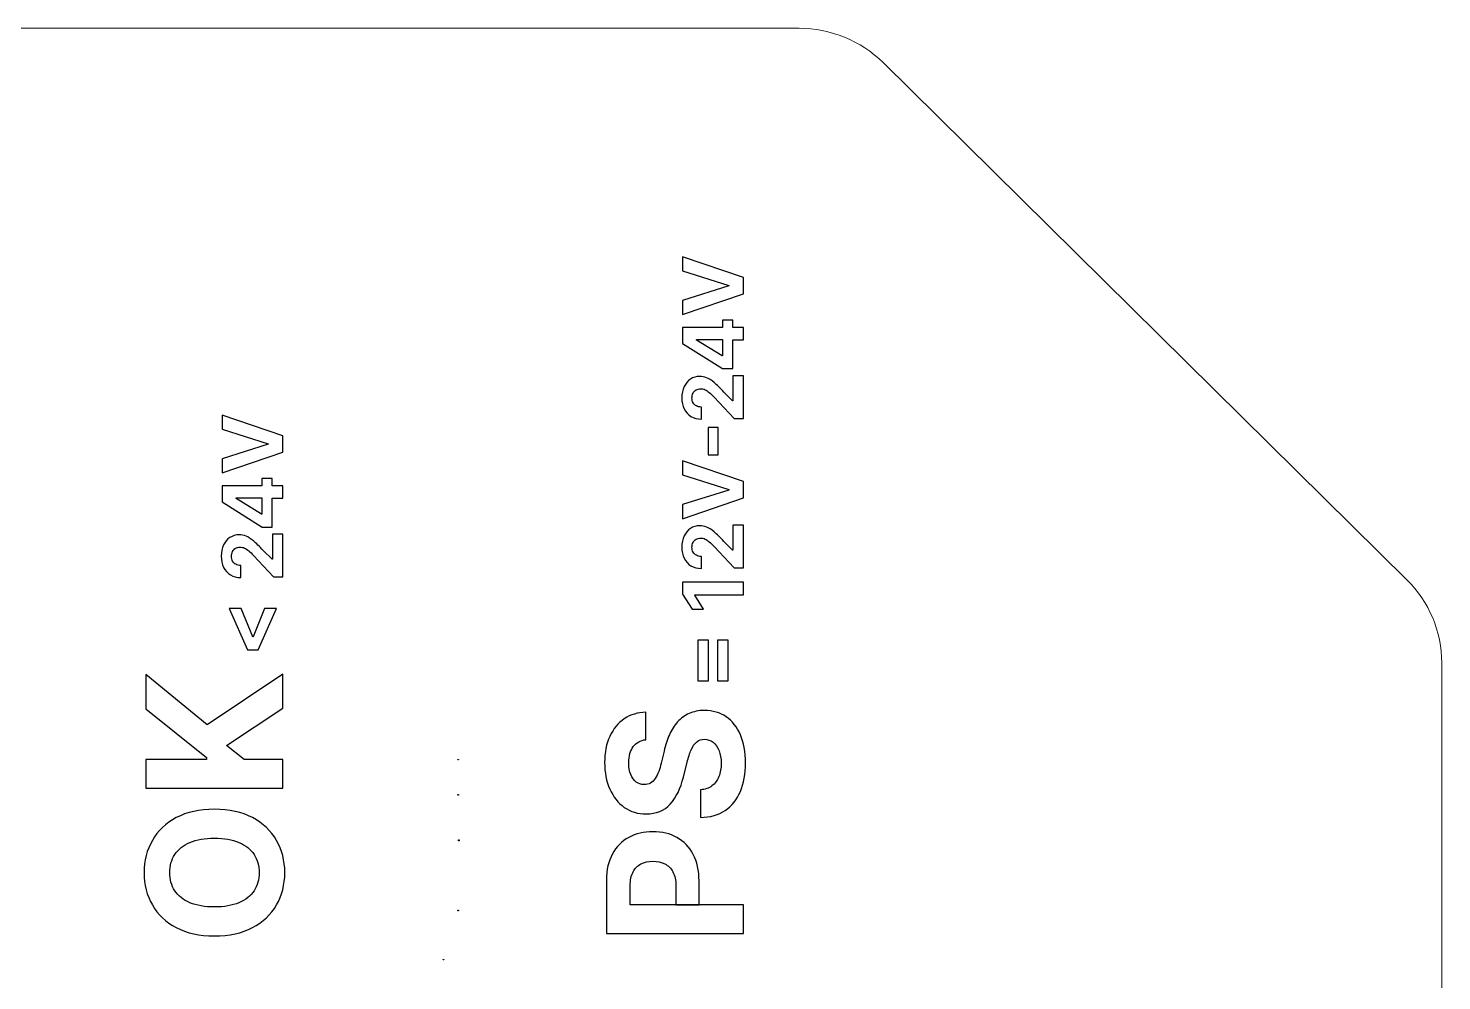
# Model space of a CAD drawing. Header units: millimetres. Extents: x -62 to 62, y -18 to 18.
# Drawn here: x 37.64 to 61.75, y 2.25 to 18.5 of the extents above; entities that cross this region are included whole.
import ezdxf
from ezdxf.lldxf.tags import DXFTag

# ---------------------------------------------------------------- set-up
doc = ezdxf.new("R2010")
doc.units = ezdxf.units.MM
doc.header["$MEASUREMENT"] = 0
doc.header["$XCLIPFRAME"] = 0
doc.layers.add('Layer 1', color=7, linetype='Continuous')
tags = doc.linetypes.add('New Line36', pattern=[0.2, 0.1, -0.1]).pattern_tags.tags
tags[6:7] = [DXFTag(74, 4), DXFTag(75, 0), DXFTag(340, '0'), DXFTag(46, 1.0), DXFTag(50, 0.0), DXFTag(44, 0.0), DXFTag(45, 0.0)]
tags[4:5] = [DXFTag(74, 4), DXFTag(75, 0), DXFTag(340, '0'), DXFTag(46, 1.0), DXFTag(50, 0.0), DXFTag(44, 0.0), DXFTag(45, 0.0)]
tags = doc.linetypes.add('New Line37', pattern=[0.2, 0.1, -0.1]).pattern_tags.tags
tags[6:7] = [DXFTag(74, 4), DXFTag(75, 0), DXFTag(340, '0'), DXFTag(46, 1.0), DXFTag(50, 0.0), DXFTag(44, 0.0), DXFTag(45, 0.0)]
tags[4:5] = [DXFTag(74, 4), DXFTag(75, 0), DXFTag(340, '0'), DXFTag(46, 1.0), DXFTag(50, 0.0), DXFTag(44, 0.0), DXFTag(45, 0.0)]
tags = doc.linetypes.add('New Line38', pattern=[0.2, 0.1, -0.1]).pattern_tags.tags
tags[6:7] = [DXFTag(74, 4), DXFTag(75, 0), DXFTag(340, '0'), DXFTag(46, 1.0), DXFTag(50, 0.0), DXFTag(44, 0.0), DXFTag(45, 0.0)]
tags[4:5] = [DXFTag(74, 4), DXFTag(75, 0), DXFTag(340, '0'), DXFTag(46, 1.0), DXFTag(50, 0.0), DXFTag(44, 0.0), DXFTag(45, 0.0)]
tags = doc.linetypes.add('New Line39', pattern=[0.2, 0.1, -0.1]).pattern_tags.tags
tags[6:7] = [DXFTag(74, 4), DXFTag(75, 0), DXFTag(340, '0'), DXFTag(46, 1.0), DXFTag(50, 0.0), DXFTag(44, 0.0), DXFTag(45, 0.0)]
tags[4:5] = [DXFTag(74, 4), DXFTag(75, 0), DXFTag(340, '0'), DXFTag(46, 1.0), DXFTag(50, 0.0), DXFTag(44, 0.0), DXFTag(45, 0.0)]
tags = doc.linetypes.add('New Line40', pattern=[0.2, 0.1, -0.1]).pattern_tags.tags
tags[6:7] = [DXFTag(74, 4), DXFTag(75, 0), DXFTag(340, '0'), DXFTag(46, 1.0), DXFTag(50, 0.0), DXFTag(44, 0.0), DXFTag(45, 0.0)]
tags[4:5] = [DXFTag(74, 4), DXFTag(75, 0), DXFTag(340, '0'), DXFTag(46, 1.0), DXFTag(50, 0.0), DXFTag(44, 0.0), DXFTag(45, 0.0)]
picture_1 = doc.add_image_def('image4.png', size_in_pixel=(57, 54))
picture_2 = doc.add_image_def('image23.png', size_in_pixel=(56, 33))
picture_3 = doc.add_image_def('image24.png', size_in_pixel=(57, 52))
picture_4 = doc.add_image_def('image25.png', size_in_pixel=(56, 82))
picture_5 = doc.add_image_def('image26.png', size_in_pixel=(74, 55))

msp = doc.modelspace()

# ---------------------------------------------------------------- linework, layer by layer
at = {"layer": 'Layer 1', "color": 1, "linetype": 'New Line40', "lineweight": 5}
msp.add_open_spline([(50.7865, 18.4998), (50.7865, 18.4998), (-50.7902, 18.4998), (-50.7902, 18.4998)], degree=3, dxfattribs=at)
at = {"layer": 'Layer 1', "color": 1, "linetype": 'New Line39', "lineweight": 5}
msp.add_open_spline([(52.2185, 17.9142), (51.8399, 18.2882), (51.3222, 18.4998), (50.7865, 18.4998)], degree=3, dxfattribs=at)
at = {"layer": 'Layer 1', "color": 1, "linetype": 'New Line38', "lineweight": 5}
msp.add_open_spline([(61.157, 9.0876), (61.157, 9.0876), (52.2185, 17.9142), (52.2185, 17.9142)], degree=3, dxfattribs=at)
at = {"layer": 'Layer 1'}
for points, knots in [([(48.7996, 13.8555), (48.7996, 13.8555), (49.5892, 14.1035), (49.5892, 14.1035), (49.5892, 14.1035), (49.5892, 14.1035), (49.5892, 14.113), (49.5892, 14.113), (49.5892, 14.113), (49.5892, 14.113), (48.7996, 14.3616), (48.7996, 14.3616), (48.7996, 14.3616), (48.7996, 14.3616), (48.7996, 14.602), (48.7996, 14.602), (48.7996, 14.602), (48.7996, 14.602), (49.8387, 14.2483), (49.8387, 14.2483), (49.8387, 14.2483), (49.8387, 14.2483), (49.8387, 13.9687), (49.8387, 13.9687), (49.8387, 13.9687), (49.8387, 13.9687), (48.7996, 13.6144), (48.7996, 13.6144), (48.7996, 13.6144), (48.7996, 13.6144), (48.7996, 13.8555), (48.7996, 13.8555)], [0, 0, 0, 0, 0.1111111, 0.1111111, 0.1111111, 0.1111111, 0.2222222, 0.2222222, 0.2222222, 0.2222222, 0.3333333, 0.3333333, 0.3333333, 0.3333333, 0.4444444, 0.4444444, 0.4444444, 0.4444444, 0.5555556, 0.5555556, 0.5555556, 0.5555556, 0.6666667, 0.6666667, 0.6666667, 0.6666667, 0.7777778, 0.7777778, 0.7777778, 0.7777778, 1, 1, 1, 1]), ([(49.656, 12.6922), (49.656, 12.6922), (49.4831, 12.6922), (49.4831, 12.6922), (49.4831, 12.6922), (49.4831, 12.6922), (48.7996, 13.1206), (48.7996, 13.1206), (48.7996, 13.1206), (48.7996, 13.1206), (48.7996, 13.1887), (48.7996, 13.1887), (48.7996, 13.1887), (48.7996, 13.1887), (48.7996, 13.2679), (48.7996, 13.2679), (48.7996, 13.2679), (48.7996, 13.2679), (48.7996, 13.3922), (48.7996, 13.3922), (48.7996, 13.3922), (48.7996, 13.3922), (49.4798, 13.3922), (49.4798, 13.3922), (49.4798, 13.3922), (49.4798, 13.3922), (49.4798, 13.5195), (49.4798, 13.5195), (49.4798, 13.5195), (49.4798, 13.5195), (49.656, 13.5195), (49.656, 13.5195), (49.656, 13.5195), (49.656, 13.5195), (49.656, 13.3922), (49.656, 13.3922), (49.656, 13.3922), (49.656, 13.3922), (49.8387, 13.3922), (49.8387, 13.3922), (49.8387, 13.3922), (49.8387, 13.3922), (49.8387, 13.1847), (49.8387, 13.1847), (49.8387, 13.1847), (49.8387, 13.1847), (49.656, 13.1847), (49.656, 13.1847), (49.656, 13.1847), (49.656, 13.1847), (49.656, 12.6922), (49.656, 12.6922)], [0, 0, 0, 0, 0.0714286, 0.0714286, 0.0714286, 0.0714286, 0.1428571, 0.1428571, 0.1428571, 0.1428571, 0.2142857, 0.2142857, 0.2142857, 0.2142857, 0.2857143, 0.2857143, 0.2857143, 0.2857143, 0.3571429, 0.3571429, 0.3571429, 0.3571429, 0.4285714, 0.4285714, 0.4285714, 0.4285714, 0.5, 0.5, 0.5, 0.5, 0.5714286, 0.5714286, 0.5714286, 0.5714286, 0.6428571, 0.6428571, 0.6428571, 0.6428571, 0.7142857, 0.7142857, 0.7142857, 0.7142857, 0.7857143, 0.7857143, 0.7857143, 0.7857143, 0.8571429, 0.8571429, 0.8571429, 0.8571429, 1, 1, 1, 1]), ([(49.0391, 13.1887), (49.0391, 13.1887), (49.0391, 13.1807), (49.0391, 13.1807), (49.0391, 13.1807), (49.0391, 13.1807), (49.472, 12.9107), (49.472, 12.9107), (49.472, 12.9107), (49.472, 12.9107), (49.4798, 12.9107), (49.4798, 12.9107), (49.4798, 12.9107), (49.4798, 12.9107), (49.4798, 13.1887), (49.4798, 13.1887), (49.4798, 13.1887), (49.4798, 13.1887), (49.0391, 13.1887), (49.0391, 13.1887)], [0, 0, 0, 0, 0.1666667, 0.1666667, 0.1666667, 0.1666667, 0.3333333, 0.3333333, 0.3333333, 0.3333333, 0.5, 0.5, 0.5, 0.5, 0.6666667, 0.6666667, 0.6666667, 0.6666667, 1, 1, 1, 1]), ([(49.8387, 11.8409), (49.8387, 11.8409), (49.6801, 11.8409), (49.6801, 11.8409), (49.6801, 11.8409), (49.6801, 11.8409), (49.3381, 12.2061), (49.3381, 12.2061), (49.3381, 12.2061), (49.3073, 12.2372), (49.2802, 12.2633), (49.2556, 12.2844), (49.2556, 12.2844), (49.2313, 12.3057), (49.2077, 12.3219), (49.1841, 12.3329), (49.1841, 12.3329), (49.1606, 12.344), (49.1348, 12.3495), (49.1077, 12.3495), (49.1077, 12.3495), (49.0771, 12.3495), (49.051, 12.3427), (49.0292, 12.3289), (49.0292, 12.3289), (49.0066, 12.3152), (48.9895, 12.2965), (48.9777, 12.2728), (48.9777, 12.2728), (48.9656, 12.2491), (48.9595, 12.2221), (48.9595, 12.1921), (48.9595, 12.1921), (48.9595, 12.1608), (48.966, 12.1333), (48.9788, 12.11), (48.9788, 12.11), (48.9916, 12.0865), (49.0103, 12.0685), (49.0342, 12.0559), (49.0342, 12.0559), (49.058, 12.0431), (49.0867, 12.0368), (49.1199, 12.0368), (49.1199, 12.0368), (49.1199, 12.0368), (49.1199, 11.8308), (49.1199, 11.8308), (49.1199, 11.8308), (49.0517, 11.8308), (48.9927, 11.846), (48.9428, 11.8764), (48.9428, 11.8764), (48.8927, 11.9068), (48.8538, 11.9495), (48.8267, 12.0043), (48.8267, 12.0043), (48.7992, 12.0589), (48.7857, 12.1221), (48.7857, 12.1936), (48.7857, 12.1936), (48.7857, 12.2672), (48.7989, 12.3311), (48.8252, 12.3856), (48.8252, 12.3856), (48.851, 12.4404), (48.8874, 12.483), (48.9335, 12.5134), (48.9335, 12.5134), (48.9799, 12.5438), (49.0331, 12.559), (49.0931, 12.559), (49.0931, 12.559), (49.132, 12.559), (49.171, 12.5512), (49.2092, 12.5359), (49.2092, 12.5359), (49.2474, 12.5208), (49.2899, 12.494), (49.3364, 12.4552), (49.3364, 12.4552), (49.3828, 12.4166), (49.4384, 12.3619), (49.5034, 12.2913), (49.5034, 12.2913), (49.5034, 12.2913), (49.6519, 12.1415), (49.6519, 12.1415), (49.6519, 12.1415), (49.6519, 12.1415), (49.6591, 12.1415), (49.6591, 12.1415), (49.6591, 12.1415), (49.6591, 12.1415), (49.6591, 12.5724), (49.6591, 12.5724), (49.6591, 12.5724), (49.6591, 12.5724), (49.8387, 12.5724), (49.8387, 12.5724), (49.8387, 12.5724), (49.8387, 12.5724), (49.8387, 11.8409), (49.8387, 11.8409)], [0, 0, 0, 0, 0.037037, 0.037037, 0.037037, 0.037037, 0.0740741, 0.0740741, 0.0740741, 0.0740741, 0.1111111, 0.1111111, 0.1111111, 0.1111111, 0.1481481, 0.1481481, 0.1481481, 0.1481481, 0.1851852, 0.1851852, 0.1851852, 0.1851852, 0.2222222, 0.2222222, 0.2222222, 0.2222222, 0.2592593, 0.2592593, 0.2592593, 0.2592593, 0.2962963, 0.2962963, 0.2962963, 0.2962963, 0.3333333, 0.3333333, 0.3333333, 0.3333333, 0.3703704, 0.3703704, 0.3703704, 0.3703704, 0.4074074, 0.4074074, 0.4074074, 0.4074074, 0.4444444, 0.4444444, 0.4444444, 0.4444444, 0.4814815, 0.4814815, 0.4814815, 0.4814815, 0.5185185, 0.5185185, 0.5185185, 0.5185185, 0.5555556, 0.5555556, 0.5555556, 0.5555556, 0.5925926, 0.5925926, 0.5925926, 0.5925926, 0.6296296, 0.6296296, 0.6296296, 0.6296296, 0.6666667, 0.6666667, 0.6666667, 0.6666667, 0.7037037, 0.7037037, 0.7037037, 0.7037037, 0.7407407, 0.7407407, 0.7407407, 0.7407407, 0.7777778, 0.7777778, 0.7777778, 0.7777778, 0.8148148, 0.8148148, 0.8148148, 0.8148148, 0.8518519, 0.8518519, 0.8518519, 0.8518519, 0.8888889, 0.8888889, 0.8888889, 0.8888889, 0.9259259, 0.9259259, 0.9259259, 0.9259259, 1, 1, 1, 1]), ([(40.9432, 11.1535), (40.9432, 11.1535), (41.7326, 11.4015), (41.7326, 11.4015), (41.7326, 11.4015), (41.7326, 11.4015), (41.7326, 11.4111), (41.7326, 11.4111), (41.7326, 11.4111), (41.7326, 11.4111), (40.9432, 11.6596), (40.9432, 11.6596), (40.9432, 11.6596), (40.9432, 11.6596), (40.9432, 11.9001), (40.9432, 11.9001), (40.9432, 11.9001), (40.9432, 11.9001), (41.9823, 11.5463), (41.9823, 11.5463), (41.9823, 11.5463), (41.9823, 11.5463), (41.9823, 11.2667), (41.9823, 11.2667), (41.9823, 11.2667), (41.9823, 11.2667), (40.9432, 10.9124), (40.9432, 10.9124), (40.9432, 10.9124), (40.9432, 10.9124), (40.9432, 11.1535), (40.9432, 11.1535)], [0, 0, 0, 0, 0.1111111, 0.1111111, 0.1111111, 0.1111111, 0.2222222, 0.2222222, 0.2222222, 0.2222222, 0.3333333, 0.3333333, 0.3333333, 0.3333333, 0.4444444, 0.4444444, 0.4444444, 0.4444444, 0.5555556, 0.5555556, 0.5555556, 0.5555556, 0.6666667, 0.6666667, 0.6666667, 0.6666667, 0.7777778, 0.7777778, 0.7777778, 0.7777778, 1, 1, 1, 1]), ([(49.2335, 11.6899), (49.2335, 11.6899), (49.4049, 11.6899), (49.4049, 11.6899), (49.4049, 11.6899), (49.4049, 11.6899), (49.4049, 11.2219), (49.4049, 11.2219), (49.4049, 11.2219), (49.4049, 11.2219), (49.2335, 11.2219), (49.2335, 11.2219), (49.2335, 11.2219), (49.2335, 11.2219), (49.2335, 11.6899), (49.2335, 11.6899)], [0, 0, 0, 0, 0.2, 0.2, 0.2, 0.2, 0.4, 0.4, 0.4, 0.4, 0.6, 0.6, 0.6, 0.6, 1, 1, 1, 1]), ([(48.7996, 10.3731), (48.7996, 10.3731), (49.5892, 10.6212), (49.5892, 10.6212), (49.5892, 10.6212), (49.5892, 10.6212), (49.5892, 10.6307), (49.5892, 10.6307), (49.5892, 10.6307), (49.5892, 10.6307), (48.7996, 10.8792), (48.7996, 10.8792), (48.7996, 10.8792), (48.7996, 10.8792), (48.7996, 11.1197), (48.7996, 11.1197), (48.7996, 11.1197), (48.7996, 11.1197), (49.8387, 10.766), (49.8387, 10.766), (49.8387, 10.766), (49.8387, 10.766), (49.8387, 10.4864), (49.8387, 10.4864), (49.8387, 10.4864), (49.8387, 10.4864), (48.7996, 10.1321), (48.7996, 10.1321), (48.7996, 10.1321), (48.7996, 10.1321), (48.7996, 10.3731), (48.7996, 10.3731)], [0, 0, 0, 0, 0.1111111, 0.1111111, 0.1111111, 0.1111111, 0.2222222, 0.2222222, 0.2222222, 0.2222222, 0.3333333, 0.3333333, 0.3333333, 0.3333333, 0.4444444, 0.4444444, 0.4444444, 0.4444444, 0.5555556, 0.5555556, 0.5555556, 0.5555556, 0.6666667, 0.6666667, 0.6666667, 0.6666667, 0.7777778, 0.7777778, 0.7777778, 0.7777778, 1, 1, 1, 1]), ([(41.7994, 9.9901), (41.7994, 9.9901), (41.6267, 9.9901), (41.6267, 9.9901), (41.6267, 9.9901), (41.6267, 9.9901), (40.9432, 10.4185), (40.9432, 10.4185), (40.9432, 10.4185), (40.9432, 10.4185), (40.9432, 10.4867), (40.9432, 10.4867), (40.9432, 10.4867), (40.9432, 10.4867), (40.9432, 10.5659), (40.9432, 10.5659), (40.9432, 10.5659), (40.9432, 10.5659), (40.9432, 10.6901), (40.9432, 10.6901), (40.9432, 10.6901), (40.9432, 10.6901), (41.6234, 10.6901), (41.6234, 10.6901), (41.6234, 10.6901), (41.6234, 10.6901), (41.6234, 10.8175), (41.6234, 10.8175), (41.6234, 10.8175), (41.6234, 10.8175), (41.7994, 10.8175), (41.7994, 10.8175), (41.7994, 10.8175), (41.7994, 10.8175), (41.7994, 10.6901), (41.7994, 10.6901), (41.7994, 10.6901), (41.7994, 10.6901), (41.9823, 10.6901), (41.9823, 10.6901), (41.9823, 10.6901), (41.9823, 10.6901), (41.9823, 10.4827), (41.9823, 10.4827), (41.9823, 10.4827), (41.9823, 10.4827), (41.7994, 10.4827), (41.7994, 10.4827), (41.7994, 10.4827), (41.7994, 10.4827), (41.7994, 9.9901), (41.7994, 9.9901)], [0, 0, 0, 0, 0.0714286, 0.0714286, 0.0714286, 0.0714286, 0.1428571, 0.1428571, 0.1428571, 0.1428571, 0.2142857, 0.2142857, 0.2142857, 0.2142857, 0.2857143, 0.2857143, 0.2857143, 0.2857143, 0.3571429, 0.3571429, 0.3571429, 0.3571429, 0.4285714, 0.4285714, 0.4285714, 0.4285714, 0.5, 0.5, 0.5, 0.5, 0.5714286, 0.5714286, 0.5714286, 0.5714286, 0.6428571, 0.6428571, 0.6428571, 0.6428571, 0.7142857, 0.7142857, 0.7142857, 0.7142857, 0.7857143, 0.7857143, 0.7857143, 0.7857143, 0.8571429, 0.8571429, 0.8571429, 0.8571429, 1, 1, 1, 1]), ([(41.1827, 10.4867), (41.1827, 10.4867), (41.1827, 10.4787), (41.1827, 10.4787), (41.1827, 10.4787), (41.1827, 10.4787), (41.6156, 10.2087), (41.6156, 10.2087), (41.6156, 10.2087), (41.6156, 10.2087), (41.6234, 10.2087), (41.6234, 10.2087), (41.6234, 10.2087), (41.6234, 10.2087), (41.6234, 10.4867), (41.6234, 10.4867), (41.6234, 10.4867), (41.6234, 10.4867), (41.1827, 10.4867), (41.1827, 10.4867)], [0, 0, 0, 0, 0.1666667, 0.1666667, 0.1666667, 0.1666667, 0.3333333, 0.3333333, 0.3333333, 0.3333333, 0.5, 0.5, 0.5, 0.5, 0.6666667, 0.6666667, 0.6666667, 0.6666667, 1, 1, 1, 1]), ([(49.8387, 9.2928), (49.8387, 9.2928), (49.6801, 9.2928), (49.6801, 9.2928), (49.6801, 9.2928), (49.6801, 9.2928), (49.3381, 9.6581), (49.3381, 9.6581), (49.3381, 9.6581), (49.3073, 9.6892), (49.2802, 9.7153), (49.2556, 9.7364), (49.2556, 9.7364), (49.2313, 9.7577), (49.2077, 9.7739), (49.1841, 9.7849), (49.1841, 9.7849), (49.1606, 9.796), (49.1348, 9.8015), (49.1077, 9.8015), (49.1077, 9.8015), (49.0771, 9.8015), (49.051, 9.7947), (49.0292, 9.7809), (49.0292, 9.7809), (49.0066, 9.7672), (48.9895, 9.7485), (48.9777, 9.7248), (48.9777, 9.7248), (48.9656, 9.7011), (48.9595, 9.6743), (48.9595, 9.6441), (48.9595, 9.6441), (48.9595, 9.6127), (48.966, 9.5853), (48.9788, 9.562), (48.9788, 9.562), (48.9916, 9.5385), (49.0103, 9.5205), (49.0342, 9.5079), (49.0342, 9.5079), (49.058, 9.4952), (49.0867, 9.4888), (49.1199, 9.4888), (49.1199, 9.4888), (49.1199, 9.4888), (49.1199, 9.2828), (49.1199, 9.2828), (49.1199, 9.2828), (49.0517, 9.2828), (48.9927, 9.298), (48.9428, 9.3284), (48.9428, 9.3284), (48.8927, 9.3588), (48.8538, 9.4015), (48.8267, 9.4563), (48.8267, 9.4563), (48.7992, 9.5111), (48.7857, 9.5741), (48.7857, 9.6456), (48.7857, 9.6456), (48.7857, 9.7191), (48.7989, 9.7831), (48.8252, 9.8376), (48.8252, 9.8376), (48.851, 9.8924), (48.8874, 9.9349), (48.9335, 9.9653), (48.9335, 9.9653), (48.9799, 9.9957), (49.0331, 10.0109), (49.0931, 10.0109), (49.0931, 10.0109), (49.132, 10.0109), (49.171, 10.0032), (49.2092, 9.9879), (49.2092, 9.9879), (49.2474, 9.9729), (49.2899, 9.946), (49.3364, 9.9072), (49.3364, 9.9072), (49.3828, 9.8684), (49.4384, 9.8139), (49.5034, 9.7433), (49.5034, 9.7433), (49.5034, 9.7433), (49.6519, 9.5936), (49.6519, 9.5936), (49.6519, 9.5936), (49.6519, 9.5936), (49.6591, 9.5936), (49.6591, 9.5936), (49.6591, 9.5936), (49.6591, 9.5936), (49.6591, 10.0245), (49.6591, 10.0245), (49.6591, 10.0245), (49.6591, 10.0245), (49.8387, 10.0245), (49.8387, 10.0245), (49.8387, 10.0245), (49.8387, 10.0245), (49.8387, 9.2928), (49.8387, 9.2928)], [0, 0, 0, 0, 0.037037, 0.037037, 0.037037, 0.037037, 0.0740741, 0.0740741, 0.0740741, 0.0740741, 0.1111111, 0.1111111, 0.1111111, 0.1111111, 0.1481481, 0.1481481, 0.1481481, 0.1481481, 0.1851852, 0.1851852, 0.1851852, 0.1851852, 0.2222222, 0.2222222, 0.2222222, 0.2222222, 0.2592593, 0.2592593, 0.2592593, 0.2592593, 0.2962963, 0.2962963, 0.2962963, 0.2962963, 0.3333333, 0.3333333, 0.3333333, 0.3333333, 0.3703704, 0.3703704, 0.3703704, 0.3703704, 0.4074074, 0.4074074, 0.4074074, 0.4074074, 0.4444444, 0.4444444, 0.4444444, 0.4444444, 0.4814815, 0.4814815, 0.4814815, 0.4814815, 0.5185185, 0.5185185, 0.5185185, 0.5185185, 0.5555556, 0.5555556, 0.5555556, 0.5555556, 0.5925926, 0.5925926, 0.5925926, 0.5925926, 0.6296296, 0.6296296, 0.6296296, 0.6296296, 0.6666667, 0.6666667, 0.6666667, 0.6666667, 0.7037037, 0.7037037, 0.7037037, 0.7037037, 0.7407407, 0.7407407, 0.7407407, 0.7407407, 0.7777778, 0.7777778, 0.7777778, 0.7777778, 0.8148148, 0.8148148, 0.8148148, 0.8148148, 0.8518519, 0.8518519, 0.8518519, 0.8518519, 0.8888889, 0.8888889, 0.8888889, 0.8888889, 0.9259259, 0.9259259, 0.9259259, 0.9259259, 1, 1, 1, 1]), ([(41.9823, 9.1389), (41.9823, 9.1389), (41.8237, 9.1389), (41.8237, 9.1389), (41.8237, 9.1389), (41.8237, 9.1389), (41.4816, 9.5041), (41.4816, 9.5041), (41.4816, 9.5041), (41.4509, 9.5352), (41.4238, 9.5613), (41.3991, 9.5824), (41.3991, 9.5824), (41.3748, 9.6037), (41.3513, 9.6199), (41.3277, 9.6309), (41.3277, 9.6309), (41.3041, 9.642), (41.2784, 9.6475), (41.2513, 9.6475), (41.2513, 9.6475), (41.2205, 9.6475), (41.1945, 9.6407), (41.1728, 9.6269), (41.1728, 9.6269), (41.1502, 9.6132), (41.1331, 9.5945), (41.1213, 9.5708), (41.1213, 9.5708), (41.1092, 9.5471), (41.1031, 9.5201), (41.1031, 9.4901), (41.1031, 9.4901), (41.1031, 9.4588), (41.1095, 9.4313), (41.1224, 9.408), (41.1224, 9.408), (41.1352, 9.3845), (41.1539, 9.3665), (41.1778, 9.3539), (41.1778, 9.3539), (41.2016, 9.3412), (41.2303, 9.3348), (41.2635, 9.3348), (41.2635, 9.3348), (41.2635, 9.3348), (41.2635, 9.1288), (41.2635, 9.1288), (41.2635, 9.1288), (41.1953, 9.1288), (41.1363, 9.144), (41.0864, 9.1744), (41.0864, 9.1744), (41.0363, 9.2048), (40.9974, 9.2475), (40.9703, 9.3023), (40.9703, 9.3023), (40.9428, 9.3571), (40.9291, 9.4201), (40.9291, 9.4916), (40.9291, 9.4916), (40.9291, 9.5652), (40.9424, 9.6292), (40.9688, 9.6836), (40.9688, 9.6836), (40.9946, 9.7384), (41.0309, 9.7809), (41.0771, 9.8113), (41.0771, 9.8113), (41.1235, 9.8417), (41.1767, 9.8569), (41.2366, 9.8569), (41.2366, 9.8569), (41.2756, 9.8569), (41.3145, 9.8493), (41.3527, 9.8339), (41.3527, 9.8339), (41.3909, 9.8188), (41.4334, 9.792), (41.4798, 9.7532), (41.4798, 9.7532), (41.5262, 9.7145), (41.582, 9.6599), (41.6469, 9.5893), (41.6469, 9.5893), (41.6469, 9.5893), (41.7955, 9.4395), (41.7955, 9.4395), (41.7955, 9.4395), (41.7955, 9.4395), (41.8027, 9.4395), (41.8027, 9.4395), (41.8027, 9.4395), (41.8027, 9.4395), (41.8027, 9.8705), (41.8027, 9.8705), (41.8027, 9.8705), (41.8027, 9.8705), (41.9823, 9.8705), (41.9823, 9.8705), (41.9823, 9.8705), (41.9823, 9.8705), (41.9823, 9.1389), (41.9823, 9.1389)], [0, 0, 0, 0, 0.037037, 0.037037, 0.037037, 0.037037, 0.0740741, 0.0740741, 0.0740741, 0.0740741, 0.1111111, 0.1111111, 0.1111111, 0.1111111, 0.1481481, 0.1481481, 0.1481481, 0.1481481, 0.1851852, 0.1851852, 0.1851852, 0.1851852, 0.2222222, 0.2222222, 0.2222222, 0.2222222, 0.2592593, 0.2592593, 0.2592593, 0.2592593, 0.2962963, 0.2962963, 0.2962963, 0.2962963, 0.3333333, 0.3333333, 0.3333333, 0.3333333, 0.3703704, 0.3703704, 0.3703704, 0.3703704, 0.4074074, 0.4074074, 0.4074074, 0.4074074, 0.4444444, 0.4444444, 0.4444444, 0.4444444, 0.4814815, 0.4814815, 0.4814815, 0.4814815, 0.5185185, 0.5185185, 0.5185185, 0.5185185, 0.5555556, 0.5555556, 0.5555556, 0.5555556, 0.5925926, 0.5925926, 0.5925926, 0.5925926, 0.6296296, 0.6296296, 0.6296296, 0.6296296, 0.6666667, 0.6666667, 0.6666667, 0.6666667, 0.7037037, 0.7037037, 0.7037037, 0.7037037, 0.7407407, 0.7407407, 0.7407407, 0.7407407, 0.7777778, 0.7777778, 0.7777778, 0.7777778, 0.8148148, 0.8148148, 0.8148148, 0.8148148, 0.8518519, 0.8518519, 0.8518519, 0.8518519, 0.8888889, 0.8888889, 0.8888889, 0.8888889, 0.9259259, 0.9259259, 0.9259259, 0.9259259, 1, 1, 1, 1]), ([(48.7996, 9.0489), (48.7996, 9.0489), (49.8387, 9.0489), (49.8387, 9.0489), (49.8387, 9.0489), (49.8387, 9.0489), (49.8387, 8.832), (49.8387, 8.832), (49.8387, 8.832), (49.8387, 8.832), (49.0081, 8.832), (49.0081, 8.832), (49.0081, 8.832), (49.0081, 8.832), (49.0081, 8.826), (49.0081, 8.826), (49.0081, 8.826), (49.0081, 8.826), (49.1574, 8.5909), (49.1574, 8.5909), (49.1574, 8.5909), (49.1574, 8.5909), (48.9623, 8.5909), (48.9623, 8.5909), (48.9623, 8.5909), (48.9623, 8.5909), (48.7996, 8.8451), (48.7996, 8.8451), (48.7996, 8.8451), (48.7996, 8.8451), (48.7996, 9.0489), (48.7996, 9.0489)], [0, 0, 0, 0, 0.1111111, 0.1111111, 0.1111111, 0.1111111, 0.2222222, 0.2222222, 0.2222222, 0.2222222, 0.3333333, 0.3333333, 0.3333333, 0.3333333, 0.4444444, 0.4444444, 0.4444444, 0.4444444, 0.5555556, 0.5555556, 0.5555556, 0.5555556, 0.6666667, 0.6666667, 0.6666667, 0.6666667, 0.7777778, 0.7777778, 0.7777778, 0.7777778, 1, 1, 1, 1]), ([(41.5588, 7.8968), (41.5588, 7.8968), (41.3802, 7.8968), (41.3802, 7.8968), (41.3802, 7.8968), (41.3802, 7.8968), (41.0656, 8.6023), (41.0656, 8.6023), (41.0656, 8.6023), (41.0656, 8.6023), (41.2709, 8.6023), (41.2709, 8.6023), (41.2709, 8.6023), (41.2709, 8.6023), (41.4674, 8.1192), (41.4674, 8.1192), (41.4674, 8.1192), (41.4674, 8.1192), (41.4566, 8.1257), (41.4566, 8.1257), (41.4566, 8.1257), (41.4566, 8.1257), (41.482, 8.1257), (41.482, 8.1257), (41.482, 8.1257), (41.482, 8.1257), (41.4713, 8.1192), (41.4713, 8.1192), (41.4713, 8.1192), (41.4713, 8.1192), (41.6677, 8.6023), (41.6677, 8.6023), (41.6677, 8.6023), (41.6677, 8.6023), (41.873, 8.6023), (41.873, 8.6023), (41.873, 8.6023), (41.873, 8.6023), (41.5588, 7.8968), (41.5588, 7.8968)], [0, 0, 0, 0, 0.0909091, 0.0909091, 0.0909091, 0.0909091, 0.1818182, 0.1818182, 0.1818182, 0.1818182, 0.2727273, 0.2727273, 0.2727273, 0.2727273, 0.3636364, 0.3636364, 0.3636364, 0.3636364, 0.4545455, 0.4545455, 0.4545455, 0.4545455, 0.5454545, 0.5454545, 0.5454545, 0.5454545, 0.6363636, 0.6363636, 0.6363636, 0.6363636, 0.7272727, 0.7272727, 0.7272727, 0.7272727, 0.8181818, 0.8181818, 0.8181818, 0.8181818, 1, 1, 1, 1]), ([(49.2409, 7.3669), (49.2409, 7.3669), (49.0606, 7.3669), (49.0606, 7.3669), (49.0606, 7.3669), (49.0606, 7.3669), (49.0606, 8.0589), (49.0606, 8.0589), (49.0606, 8.0589), (49.0606, 8.0589), (49.2409, 8.0589), (49.2409, 8.0589), (49.2409, 8.0589), (49.2409, 8.0589), (49.2409, 7.3669), (49.2409, 7.3669)], [0, 0, 0, 0, 0.2, 0.2, 0.2, 0.2, 0.4, 0.4, 0.4, 0.4, 0.6, 0.6, 0.6, 0.6, 1, 1, 1, 1]), ([(49.5777, 7.3669), (49.5777, 7.3669), (49.3974, 7.3669), (49.3974, 7.3669), (49.3974, 7.3669), (49.3974, 7.3669), (49.3974, 8.0589), (49.3974, 8.0589), (49.3974, 8.0589), (49.3974, 8.0589), (49.5777, 8.0589), (49.5777, 8.0589), (49.5777, 8.0589), (49.5777, 8.0589), (49.5777, 7.3669), (49.5777, 7.3669)], [0, 0, 0, 0, 0.2, 0.2, 0.2, 0.2, 0.4, 0.4, 0.4, 0.4, 0.6, 0.6, 0.6, 0.6, 1, 1, 1, 1]), ([(41.9823, 5.5366), (41.9823, 5.5366), (39.6446, 5.5366), (39.6446, 5.5366), (39.6446, 5.5366), (39.6446, 5.5366), (39.6446, 6.0249), (39.6446, 6.0249), (39.6446, 6.0249), (39.6446, 6.0249), (40.6753, 6.0249), (40.6753, 6.0249), (40.6753, 6.0249), (40.6753, 6.0249), (40.6753, 6.0553), (40.6753, 6.0553), (40.6753, 6.0553), (40.6753, 6.0553), (39.6446, 6.8862), (39.6446, 6.8862), (39.6446, 6.8862), (39.6446, 6.8862), (39.6446, 7.4714), (39.6446, 7.4714), (39.6446, 7.4714), (39.6446, 7.4714), (40.6913, 6.6145), (40.6913, 6.6145), (40.6913, 6.6145), (40.6913, 6.6145), (41.9823, 7.4816), (41.9823, 7.4816), (41.9823, 7.4816), (41.9823, 7.4816), (41.9823, 6.8976), (41.9823, 6.8976), (41.9823, 6.8976), (41.9823, 6.8976), (41.0213, 6.265), (41.0213, 6.265), (41.0213, 6.265), (41.0213, 6.265), (41.3181, 6.0249), (41.3181, 6.0249), (41.3181, 6.0249), (41.3181, 6.0249), (41.9823, 6.0249), (41.9823, 6.0249), (41.9823, 6.0249), (41.9823, 6.0249), (41.9823, 5.5366), (41.9823, 5.5366)], [0, 0, 0, 0, 0.0714286, 0.0714286, 0.0714286, 0.0714286, 0.1428571, 0.1428571, 0.1428571, 0.1428571, 0.2142857, 0.2142857, 0.2142857, 0.2142857, 0.2857143, 0.2857143, 0.2857143, 0.2857143, 0.3571429, 0.3571429, 0.3571429, 0.3571429, 0.4285714, 0.4285714, 0.4285714, 0.4285714, 0.5, 0.5, 0.5, 0.5, 0.5714286, 0.5714286, 0.5714286, 0.5714286, 0.6428571, 0.6428571, 0.6428571, 0.6428571, 0.7142857, 0.7142857, 0.7142857, 0.7142857, 0.7857143, 0.7857143, 0.7857143, 0.7857143, 0.8571429, 0.8571429, 0.8571429, 0.8571429, 1, 1, 1, 1]), ([(48.1736, 6.3614), (48.0814, 6.3524), (48.0096, 6.3137), (47.959, 6.2453), (47.959, 6.2453), (47.9078, 6.1769), (47.8824, 6.0841), (47.8824, 5.9668), (47.8824, 5.9668), (47.8824, 5.8872), (47.8939, 5.8198), (47.9165, 5.765), (47.9165, 5.765), (47.9386, 5.7101), (47.9696, 5.6681), (48.0089, 5.6388), (48.0089, 5.6388), (48.0486, 5.6101), (48.0935, 5.5958), (48.1435, 5.5958), (48.1435, 5.5958), (48.1857, 5.5944), (48.2222, 5.603), (48.2532, 5.6218), (48.2532, 5.6218), (48.2847, 5.6413), (48.3114, 5.6681), (48.3342, 5.7018), (48.3342, 5.7018), (48.3563, 5.7357), (48.3756, 5.7748), (48.3925, 5.8192), (48.3925, 5.8192), (48.4086, 5.8634), (48.4221, 5.9108), (48.4335, 5.9612), (48.4335, 5.9612), (48.4335, 5.9612), (48.4839, 6.1686), (48.4839, 6.1686), (48.4839, 6.1686), (48.5067, 6.2693), (48.5371, 6.3618), (48.5753, 6.446), (48.5753, 6.446), (48.6132, 6.5302), (48.6599, 6.603), (48.7156, 6.6648), (48.7156, 6.6648), (48.771, 6.7264), (48.8363, 6.7741), (48.9117, 6.808), (48.9117, 6.808), (48.987, 6.8425), (49.0734, 6.8601), (49.171, 6.8609), (49.171, 6.8609), (49.3138, 6.8601), (49.4381, 6.8241), (49.5431, 6.7526), (49.5431, 6.7526), (49.6473, 6.682), (49.7284, 6.5798), (49.7862, 6.446), (49.7862, 6.446), (49.843, 6.3129), (49.8716, 6.1525), (49.8716, 5.9645), (49.8716, 5.9645), (49.8716, 5.7781), (49.8426, 5.6158), (49.7849, 5.4774), (49.7849, 5.4774), (49.727, 5.34), (49.6417, 5.2324), (49.528, 5.155), (49.528, 5.155), (49.4141, 5.0784), (49.2728, 5.0381), (49.1049, 5.0344), (49.1049, 5.0344), (49.1049, 5.0344), (49.1049, 5.5068), (49.1049, 5.5068), (49.1049, 5.5068), (49.183, 5.5121), (49.2485, 5.5342), (49.301, 5.5733), (49.301, 5.5733), (49.3527, 5.6132), (49.392, 5.6661), (49.4184, 5.7322), (49.4184, 5.7322), (49.4445, 5.7992), (49.4574, 5.8748), (49.4574, 5.9589), (49.4574, 5.9589), (49.4574, 6.0416), (49.4453, 6.1134), (49.421, 6.1742), (49.421, 6.1742), (49.3967, 6.236), (49.3627, 6.2837), (49.3192, 6.3174), (49.3192, 6.3174), (49.2759, 6.3513), (49.2259, 6.3682), (49.1699, 6.3682), (49.1699, 6.3682), (49.1174, 6.3682), (49.0732, 6.3528), (49.0374, 6.322), (49.0374, 6.322), (49.0016, 6.2918), (48.9714, 6.2476), (48.946, 6.1889), (48.946, 6.1889), (48.9209, 6.131), (48.8981, 6.06), (48.8777, 5.9758), (48.8777, 5.9758), (48.8777, 5.9758), (48.8139, 5.7244), (48.8139, 5.7244), (48.8139, 5.7244), (48.7657, 5.5297), (48.6907, 5.376), (48.5889, 5.2633), (48.5889, 5.2633), (48.4867, 5.1505), (48.3496, 5.0945), (48.1768, 5.0953), (48.1768, 5.0953), (48.0354, 5.0945), (47.9117, 5.1317), (47.8058, 5.2069), (47.8058, 5.2069), (47.7, 5.2828), (47.6175, 5.3869), (47.5582, 5.5192), (47.5582, 5.5192), (47.499, 5.6514), (47.4693, 5.8018), (47.4693, 5.9702), (47.4693, 5.9702), (47.4693, 6.1416), (47.499, 6.2912), (47.5582, 6.4189), (47.5582, 6.4189), (47.6175, 6.5474), (47.7, 6.6474), (47.8058, 6.7189), (47.8058, 6.7189), (47.9117, 6.7902), (48.0343, 6.827), (48.1736, 6.8293), (48.1736, 6.8293), (48.1736, 6.8293), (48.1736, 6.3614), (48.1736, 6.3614)], [0, 0, 0, 0, 0.0243902, 0.0243902, 0.0243902, 0.0243902, 0.0487805, 0.0487805, 0.0487805, 0.0487805, 0.0731707, 0.0731707, 0.0731707, 0.0731707, 0.097561, 0.097561, 0.097561, 0.097561, 0.1219512, 0.1219512, 0.1219512, 0.1219512, 0.1463415, 0.1463415, 0.1463415, 0.1463415, 0.1707317, 0.1707317, 0.1707317, 0.1707317, 0.195122, 0.195122, 0.195122, 0.195122, 0.2195122, 0.2195122, 0.2195122, 0.2195122, 0.2439024, 0.2439024, 0.2439024, 0.2439024, 0.2682927, 0.2682927, 0.2682927, 0.2682927, 0.2926829, 0.2926829, 0.2926829, 0.2926829, 0.3170732, 0.3170732, 0.3170732, 0.3170732, 0.3414634, 0.3414634, 0.3414634, 0.3414634, 0.3658537, 0.3658537, 0.3658537, 0.3658537, 0.3902439, 0.3902439, 0.3902439, 0.3902439, 0.4146341, 0.4146341, 0.4146341, 0.4146341, 0.4390244, 0.4390244, 0.4390244, 0.4390244, 0.4634146, 0.4634146, 0.4634146, 0.4634146, 0.4878049, 0.4878049, 0.4878049, 0.4878049, 0.5121951, 0.5121951, 0.5121951, 0.5121951, 0.5365854, 0.5365854, 0.5365854, 0.5365854, 0.5609756, 0.5609756, 0.5609756, 0.5609756, 0.5853659, 0.5853659, 0.5853659, 0.5853659, 0.6097561, 0.6097561, 0.6097561, 0.6097561, 0.6341463, 0.6341463, 0.6341463, 0.6341463, 0.6585366, 0.6585366, 0.6585366, 0.6585366, 0.6829268, 0.6829268, 0.6829268, 0.6829268, 0.7073171, 0.7073171, 0.7073171, 0.7073171, 0.7317073, 0.7317073, 0.7317073, 0.7317073, 0.7560976, 0.7560976, 0.7560976, 0.7560976, 0.7804878, 0.7804878, 0.7804878, 0.7804878, 0.804878, 0.804878, 0.804878, 0.804878, 0.8292683, 0.8292683, 0.8292683, 0.8292683, 0.8536585, 0.8536585, 0.8536585, 0.8536585, 0.8780488, 0.8780488, 0.8780488, 0.8780488, 0.902439, 0.902439, 0.902439, 0.902439, 0.9268293, 0.9268293, 0.9268293, 0.9268293, 0.9512195, 0.9512195, 0.9512195, 0.9512195, 1, 1, 1, 1]), ([(40.8135, 5.175), (41.0684, 5.175), (41.2852, 5.1273), (41.4642, 5.0318), (41.4642, 5.0318), (41.6427, 4.9372), (41.7795, 4.8078), (41.8738, 4.644), (41.8738, 4.644), (41.9673, 4.4809), (42.014, 4.2974), (42.014, 4.0938), (42.014, 4.0938), (42.014, 3.8885), (41.9669, 3.7043), (41.8727, 3.5413), (41.8727, 3.5413), (41.7784, 3.3782), (41.6416, 3.2493), (41.4627, 3.1546), (41.4627, 3.1546), (41.2841, 3.0598), (41.0678, 3.0125), (40.8135, 3.0125), (40.8135, 3.0125), (40.5585, 3.0125), (40.3417, 3.0598), (40.1628, 3.1546), (40.1628, 3.1546), (39.9839, 3.2493), (39.8479, 3.3782), (39.7543, 3.5413), (39.7543, 3.5413), (39.66, 3.7043), (39.6129, 3.8885), (39.6129, 4.0938), (39.6129, 4.0938), (39.6129, 4.2974), (39.66, 4.4809), (39.7543, 4.644), (39.7543, 4.644), (39.8479, 4.8078), (39.9839, 4.9372), (40.1628, 5.0318), (40.1628, 5.0318), (40.3417, 5.1273), (40.5585, 5.175), (40.8135, 5.175)], [0, 0, 0, 0, 0.0769231, 0.0769231, 0.0769231, 0.0769231, 0.1538462, 0.1538462, 0.1538462, 0.1538462, 0.2307692, 0.2307692, 0.2307692, 0.2307692, 0.3076923, 0.3076923, 0.3076923, 0.3076923, 0.3846154, 0.3846154, 0.3846154, 0.3846154, 0.4615385, 0.4615385, 0.4615385, 0.4615385, 0.5384615, 0.5384615, 0.5384615, 0.5384615, 0.6153846, 0.6153846, 0.6153846, 0.6153846, 0.6923077, 0.6923077, 0.6923077, 0.6923077, 0.7692308, 0.7692308, 0.7692308, 0.7692308, 0.8461538, 0.8461538, 0.8461538, 0.8461538, 1, 1, 1, 1]), ([(40.8135, 4.6801), (40.6485, 4.6801), (40.5092, 4.6557), (40.3956, 4.6068), (40.3956, 4.6068), (40.2825, 4.5586), (40.1964, 4.4906), (40.1378, 4.4026), (40.1378, 4.4026), (40.0792, 4.3148), (40.0499, 4.2118), (40.0499, 4.0938), (40.0499, 4.0938), (40.0499, 3.9757), (40.0792, 3.8728), (40.1378, 3.7849), (40.1378, 3.7849), (40.1964, 3.6969), (40.2825, 3.6285), (40.3956, 3.5795), (40.3956, 3.5795), (40.5092, 3.5315), (40.6485, 3.5074), (40.8135, 3.5074), (40.8135, 3.5074), (40.9784, 3.5074), (41.1177, 3.5315), (41.2313, 3.5795), (41.2313, 3.5795), (41.3444, 3.6285), (41.4306, 3.6969), (41.4891, 3.7849), (41.4891, 3.7849), (41.5477, 3.8728), (41.577, 3.9757), (41.577, 4.0938), (41.577, 4.0938), (41.577, 4.2118), (41.5477, 4.3148), (41.4891, 4.4026), (41.4891, 4.4026), (41.4306, 4.4906), (41.3444, 4.5586), (41.2313, 4.6068), (41.2313, 4.6068), (41.1177, 4.6557), (40.9784, 4.6801), (40.8135, 4.6801)], [0, 0, 0, 0, 0.0769231, 0.0769231, 0.0769231, 0.0769231, 0.1538462, 0.1538462, 0.1538462, 0.1538462, 0.2307692, 0.2307692, 0.2307692, 0.2307692, 0.3076923, 0.3076923, 0.3076923, 0.3076923, 0.3846154, 0.3846154, 0.3846154, 0.3846154, 0.4615385, 0.4615385, 0.4615385, 0.4615385, 0.5384615, 0.5384615, 0.5384615, 0.5384615, 0.6153846, 0.6153846, 0.6153846, 0.6153846, 0.6923077, 0.6923077, 0.6923077, 0.6923077, 0.7692308, 0.7692308, 0.7692308, 0.7692308, 0.8461538, 0.8461538, 0.8461538, 0.8461538, 1, 1, 1, 1]), ([(49.8387, 3.0531), (49.8387, 3.0531), (47.5012, 3.0531), (47.5012, 3.0531), (47.5012, 3.0531), (47.5012, 3.0531), (47.5012, 3.9641), (47.5012, 3.9641), (47.5012, 3.9641), (47.5012, 4.1393), (47.535, 4.2885), (47.6029, 4.4117), (47.6029, 4.4117), (47.6696, 4.535), (47.7629, 4.629), (47.8824, 4.6936), (47.8824, 4.6936), (48.0011, 4.759), (48.1382, 4.7917), (48.2932, 4.7917), (48.2932, 4.7917), (48.4485, 4.7917), (48.5852, 4.7586), (48.7041, 4.6925), (48.7041, 4.6925), (48.8228, 4.6264), (48.9152, 4.5305), (48.9814, 4.4049), (48.9814, 4.4049), (49.0478, 4.2802), (49.0806, 4.1292), (49.0806, 3.9517), (49.0806, 3.9517), (49.0806, 3.9517), (49.0806, 3.5413), (49.0806, 3.5413), (49.0806, 3.5413), (49.0806, 3.5413), (48.6846, 3.5413), (48.6846, 3.5413), (48.6846, 3.5413), (48.6846, 3.5413), (48.6846, 3.8728), (48.6846, 3.8728), (48.6846, 3.8728), (48.6846, 3.9668), (48.6685, 4.0442), (48.6356, 4.105), (48.6356, 4.105), (48.6021, 4.1666), (48.556, 4.2125), (48.4975, 4.2426), (48.4975, 4.2426), (48.4381, 4.2734), (48.37, 4.2888), (48.2932, 4.2888), (48.2932, 4.2888), (48.2157, 4.2888), (48.1478, 4.2734), (48.09, 4.2426), (48.09, 4.2426), (48.0315, 4.2125), (47.9861, 4.1666), (47.9542, 4.105), (47.9542, 4.105), (47.9215, 4.0434), (47.9054, 3.9653), (47.9054, 3.8705), (47.9054, 3.8705), (47.9054, 3.8705), (47.9054, 3.5413), (47.9054, 3.5413), (47.9054, 3.5413), (47.9054, 3.5413), (49.8387, 3.5413), (49.8387, 3.5413), (49.8387, 3.5413), (49.8387, 3.5413), (49.8387, 3.0531), (49.8387, 3.0531)], [0, 0, 0, 0, 0.047619, 0.047619, 0.047619, 0.047619, 0.0952381, 0.0952381, 0.0952381, 0.0952381, 0.1428571, 0.1428571, 0.1428571, 0.1428571, 0.1904762, 0.1904762, 0.1904762, 0.1904762, 0.2380952, 0.2380952, 0.2380952, 0.2380952, 0.2857143, 0.2857143, 0.2857143, 0.2857143, 0.3333333, 0.3333333, 0.3333333, 0.3333333, 0.3809524, 0.3809524, 0.3809524, 0.3809524, 0.4285714, 0.4285714, 0.4285714, 0.4285714, 0.4761905, 0.4761905, 0.4761905, 0.4761905, 0.5238095, 0.5238095, 0.5238095, 0.5238095, 0.5714286, 0.5714286, 0.5714286, 0.5714286, 0.6190476, 0.6190476, 0.6190476, 0.6190476, 0.6666667, 0.6666667, 0.6666667, 0.6666667, 0.7142857, 0.7142857, 0.7142857, 0.7142857, 0.7619048, 0.7619048, 0.7619048, 0.7619048, 0.8095238, 0.8095238, 0.8095238, 0.8095238, 0.8571429, 0.8571429, 0.8571429, 0.8571429, 0.9047619, 0.9047619, 0.9047619, 0.9047619, 1, 1, 1, 1])]:
    msp.add_open_spline(points, degree=3, knots=knots, dxfattribs=at)
at = {"layer": 'Layer 1', "color": 1, "linetype": 'New Line37', "lineweight": 5}
msp.add_open_spline([(61.7498, 7.673), (61.7498, 8.2021), (61.5356, 8.7137), (61.157, 9.0876)], degree=3, dxfattribs=at)
at = {"layer": 'Layer 1', "color": 1, "linetype": 'New Line36', "lineweight": 5}
msp.add_open_spline([(61.7498, -17.0005), (61.7498, -17.0005), (61.7498, 7.673), (61.7498, 7.673)], degree=3, dxfattribs=at)

# ---------------------------------------------------------------- pictures from other files: only their frames are drawn
at = {"layer": 'Layer 1'}
image = msp.add_image(picture_2, insert=(44.3432, 5.651), size_in_units=(0.7778, 0.4583), dxfattribs=at)
image.set_boundary_path([(44.343, 5.651), (45.134, 6.118)])
image.dxf.flags = 3
image = msp.add_image(picture_3, insert=(44.3442, 4.7765), size_in_units=(0.7917, 0.7222), dxfattribs=at)
image.set_boundary_path([(44.344, 4.777), (45.149, 5.512)])
image.dxf.flags = 3
image = msp.add_image(picture_4, insert=(44.3543, 3.569), size_in_units=(0.7778, 1.1389), dxfattribs=at)
image.set_boundary_path([(44.354, 3.569), (45.134, 4.713)])
image.dxf.flags = 3
at = {"layer": 'Layer 1', "color": 0}
image = msp.add_image(picture_1, insert=(44.3442, 2.7494), size_in_units=(0.7917, 0.75), dxfattribs=at)
image.set_boundary_path([(44.344, 2.75), (45.149, 3.507)])
image.dxf.flags = 3
at = {"layer": 'Layer 1'}
image = msp.add_image(picture_5, insert=(44.0946, 1.8833), size_in_units=(1.0278, 0.7639), dxfattribs=at)
image.set_boundary_path([(44.095, 1.883), (45.133, 2.656)])
image.dxf.flags = 3

doc.saveas('drawing.dxf')
